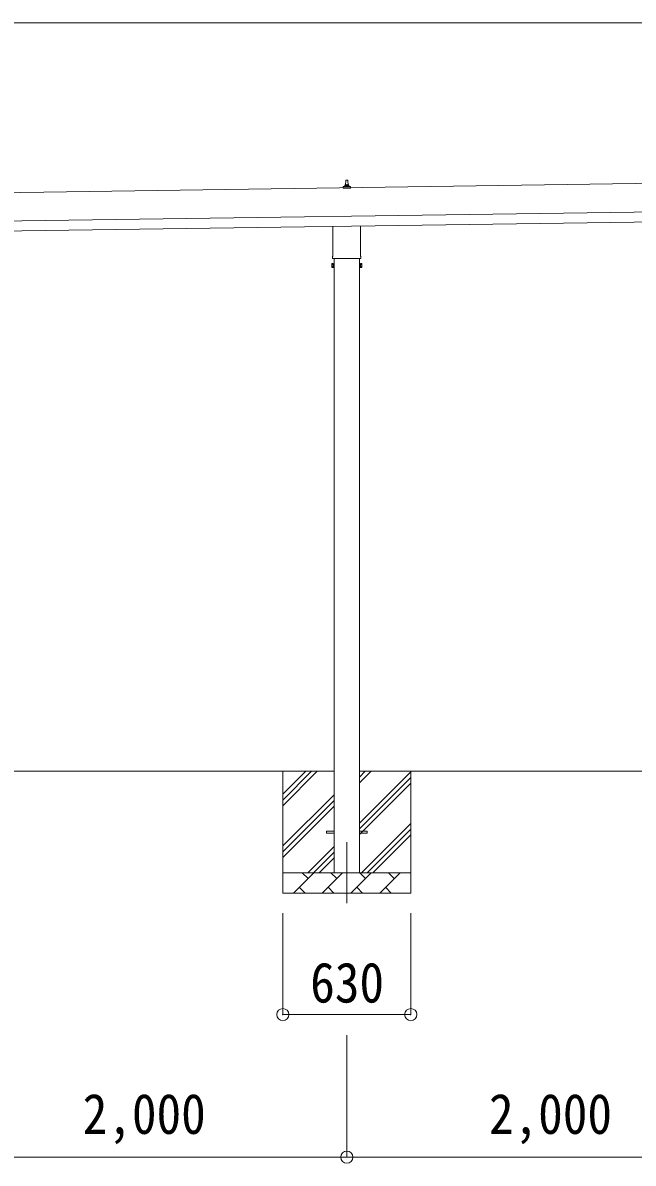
# Model space of a CAD drawing. Units: millimetres at full size, sheet at 1:60. Extents: x -16864 to 16864, y -11640 to 11640.
# Drawn here: x 2151 to 5156, y -8642 to -3023 of the extents above; entities that cross this region are included whole.
import ezdxf
from ezdxf.enums import TextEntityAlignment as Align

# ---------------------------------------------------------------- set-up
doc = ezdxf.new("R2010")
doc.units = ezdxf.units.MM
doc.header["$LTSCALE"] = 60
doc.header["$PDMODE"] = 32
doc.header["$PDSIZE"] = 60
doc.linetypes.add('CHAIN1', pattern=[8, 5, -1, 1, -1])
for name, color, linetype, lineweight in [('0-1_Defpoints', 7, 'CHAIN1', 9), ('0-2_TEXT1', 4, 'Continuous', 9), ('0-3_SHAPE', 7, 'Continuous', 9), ('0-8_TABLE1', 6, 'Continuous', 9)]:
    doc.layers.add(name, color=color, linetype=linetype, lineweight=lineweight)
doc.styles.add('ＭＳ ゴシック', font='')
doc.styles.get('ＭＳ ゴシック').set_extended_font_data('MS Gothic')

msp = doc.modelspace()

# ---------------------------------------------------------------- linework, layer by layer
at = {"layer": '0-1_Defpoints'}
msp.add_line((3745.59, -7060.72), (3745.59, -7409.72), dxfattribs=at)
at = {"layer": '0-2_TEXT1'}
for p, q in [((6385.66, -3798.03), (850.19, -3877.11)), ((3739.9, -3822.89), (3740.62, -3799.37)), ((3741.62, -3798.39), (3750.17, -3798.39)), ((3751.17, -3799.37), (3751.9, -3822.89)), ((3727.65, -3838.39), (3727.65, -3830.68)), ((3764.15, -3838.39), (3727.65, -3838.39)), ((3728.03, -3829.89), (3763.76, -3829.89)), ((3728.41, -3829.71), (3735.13, -3828.08)), ((3735.51, -3827.89), (3756.28, -3827.89)), ((3735.9, -3827.11), (3735.9, -3822.89)), ((3736.9, -3822.89), (3754.9, -3822.89)), ((3755.9, -3827.11), (3755.9, -3822.89)), ((3763.38, -3829.71), (3756.66, -3828.08)), ((3764.15, -3838.39), (3764.15, -3830.68)), ((852.19, -4017.09), (6387.66, -3938.01)), ((852.91, -4067.09), (6388.37, -3988.01)), ((3677.29, -4172.38), (3677.29, -4026.74)), ((3813.89, -4024.79), (3813.89, -4172.38)), ((3671.59, -4210.65), (3672.35, -4209.34)), ((3671.59, -4210.65), (3671.59, -4227.65)), ((3675.59, -4181.15), (3675.59, -4175.65)), ((3813.53, -4184.65), (3677.65, -4184.65)), ((3683.09, -4184.65), (3683.09, -7210.72)), ((3808.09, -7210.72), (3808.09, -4184.65)), ((3815.59, -4175.65), (3815.59, -4181.15)), ((3819.59, -4210.65), (3818.83, -4209.34)), ((3819.59, -4210.65), (3819.59, -4227.65)), ((3671.59, -4227.65), (3672.35, -4228.97)), ((3678.59, -4214.24), (3672.35, -4214.24)), ((3678.59, -4224.06), (3672.35, -4224.06)), ((3678.59, -4228.97), (3672.35, -4228.97)), ((3681.09, -4228.35), (3678.59, -4228.35)), ((3810.09, -4228.35), (3812.59, -4228.35)), ((3812.59, -4214.24), (3818.83, -4214.24)), ((3812.59, -4224.06), (3818.83, -4224.06)), ((3812.59, -4228.97), (3818.83, -4228.97)), ((3819.59, -4227.65), (3818.83, -4228.97)), ((3645.59, -7006.22), (3683.09, -7006.22)), ((3645.59, -7015.22), (3645.59, -7006.22)), ((3645.59, -7006.22), (3683.09, -7006.22)), ((3645.59, -7015.22), (3645.59, -7006.22)), ((3645.59, -7015.22), (3683.09, -7015.22)), ((3645.59, -7015.22), (3683.09, -7015.22)), ((3808.09, -7006.22), (3845.59, -7006.22)), ((3808.09, -7006.22), (3845.59, -7006.22)), ((3808.09, -7015.22), (3845.59, -7015.22)), ((3808.09, -7015.22), (3845.59, -7015.22)), ((3845.59, -7015.22), (3845.59, -7006.22)), ((3845.59, -7015.22), (3845.59, -7006.22))]:
    msp.add_line(p, q, dxfattribs=at)
for points in [[(3678.59, -4228.97), (3678.59, -4209.34), (3672.35, -4209.34)], [(3678.59, -4228.35), (3678.59, -4209.95), (3681.09, -4209.95)], [(3812.59, -4228.35), (3812.59, -4209.95), (3810.09, -4209.95)], [(3812.59, -4228.97), (3812.59, -4209.34), (3818.83, -4209.34)]]:
    msp.add_lwpolyline(points, dxfattribs=at)
for points in [[(3681.09, -4229.65), (3681.09, -4208.65), (3683.09, -4208.65), (3683.09, -4229.65)], [(3810.09, -4229.65), (3810.09, -4208.65), (3808.09, -4208.65), (3808.09, -4229.65)]]:
    msp.add_lwpolyline(points, close=True, dxfattribs=at)
for centre, radius, start, end in [((3739.98, -3823.53), 4.13, 90, 171.17633), ((3741.62, -3799.39), 1, 90, 178.60509), ((3749.23, -3822.89), 4.83, 133.60282, 180), ((3742.56, -3822.89), 4.83, 0, 46.39718), ((3750.17, -3799.39), 1, 1.39491, 90), ((3751.81, -3823.53), 4.13, 8.82367, 90), ((3728.65, -3830.68), 1, 103.62699, 180), ((3734.9, -3827.11), 1, 283.62699, 0), ((3736.9, -3823.89), 1, 90, 180), ((3754.9, -3823.89), 1, 0, 90), ((3756.9, -3827.11), 1, 180, 256.37301), ((3763.15, -3830.68), 1, 0, 76.37301), ((3675.93, -4211.79), 4.34, 145.61575, 214.38425), ((3679.59, -4175.65), 4, 125.09963, 180), ((3679.59, -4181.15), 4, 180, 194.47751), ((3679.59, -4181.15), 4, 194.47751, 241.04498), ((3811.59, -4181.15), 4, 298.95502, 345.52249), ((3811.59, -4175.65), 4, 0, 54.90037), ((3811.59, -4181.15), 4, 345.52249, 0), ((3815.24, -4211.79), 4.34, 325.61575, 34.38425), ((3687.83, -4219.15), 16.24, 162.41205, 197.58795), ((3675.93, -4226.51), 4.34, 145.61575, 214.38425), ((3803.35, -4219.15), 16.24, 342.41205, 17.58795), ((3815.24, -4226.51), 4.34, 325.61575, 34.38425)]:
    msp.add_arc(centre, radius, start, end, dxfattribs=at)
at = {"layer": '0-3_SHAPE'}
for p, q in [((3683.09, -6710.72), (1808.09, -6710.72)), ((3430.59, -6710.72), (3430.59, -7310.72)), ((3430.59, -6824.21), (3544.07, -6710.72)), ((3430.59, -6852.49), (3572.36, -6710.72)), ((3430.59, -6880.77), (3600.64, -6710.72)), ((5683.09, -6710.72), (3808.09, -6710.72)), ((3808.09, -6739.55), (3836.91, -6710.72)), ((3808.09, -6767.83), (3865.2, -6710.72)), ((3808.09, -6965.82), (4060.59, -6713.32)), ((3808.09, -6994.11), (4060.59, -6741.61)), ((4060.59, -6710.72), (4060.59, -7310.72)), ((3808.09, -7022.39), (4060.59, -6769.89)), ((3430.59, -7078.76), (3683.09, -6826.26)), ((3430.59, -7107.05), (3683.09, -6854.55)), ((3430.59, -7135.33), (3683.09, -6882.83)), ((3817.75, -7210.72), (4060.59, -6967.88)), ((3846.03, -7210.72), (4060.59, -6996.16)), ((3874.31, -7210.72), (4060.59, -7024.45)), ((3553.19, -7210.72), (3683.09, -7080.82)), ((3581.47, -7210.72), (3683.09, -7109.11)), ((3609.76, -7210.72), (3683.09, -7137.39)), ((3430.59, -7210.72), (4060.59, -7210.72)), ((3483.46, -7310.72), (3583.46, -7210.72)), ((3554.9, -7239.28), (3526.35, -7210.72)), ((3624.88, -7310.72), (3724.88, -7210.72)), ((3696.32, -7239.28), (3667.77, -7210.72)), ((3766.3, -7310.72), (3866.3, -7210.72)), ((3837.75, -7239.28), (3809.19, -7210.72)), ((3907.72, -7310.72), (4007.72, -7210.72)), ((3979.17, -7239.28), (3950.61, -7210.72)), ((3512.01, -7282.17), (3540.56, -7310.72)), ((3653.43, -7282.17), (3681.98, -7310.72)), ((3794.85, -7282.17), (3823.41, -7310.72)), ((3936.27, -7282.17), (3964.83, -7310.72)), ((4060.59, -7310.72), (3430.59, -7310.72))]:
    msp.add_line(p, q, dxfattribs=at)
at = {"layer": '0-8_TABLE1'}
for p, q in [((12676.59, -3023.08), (817.59, -3023.08)), ((3430.59, -7909.72), (3430.59, -7409.72)), ((4060.59, -7909.72), (4060.59, -7409.72)), ((3430.59, -7909.72), (4060.59, -7909.72)), ((3745.59, -8611.72), (3745.59, -8011.72)), ((3745.59, -8611.72), (1745.59, -8611.72)), ((5745.59, -8611.72), (3745.59, -8611.72))]:
    msp.add_line(p, q, dxfattribs=at)
for p in [(3430.59, -7909.72), (4060.59, -7909.72), (3745.59, -8611.72)]:
    msp.add_point(p, dxfattribs=at)

# ---------------------------------------------------------------- texts
at = {"layer": '0-8_TABLE1', "color": 7, "style": 'ＭＳ ゴシック', "width": 0.9}
for s, p in [('630', (3565.59, -7909.72)), ('2,000', (2445.59, -8556.72)), ('2,000', (4445.59, -8556.72))]:
    msp.add_text(s, height=197.9, dxfattribs=at).set_placement(p, align=Align.BOTTOM_LEFT)

doc.saveas('drawing.dxf')
